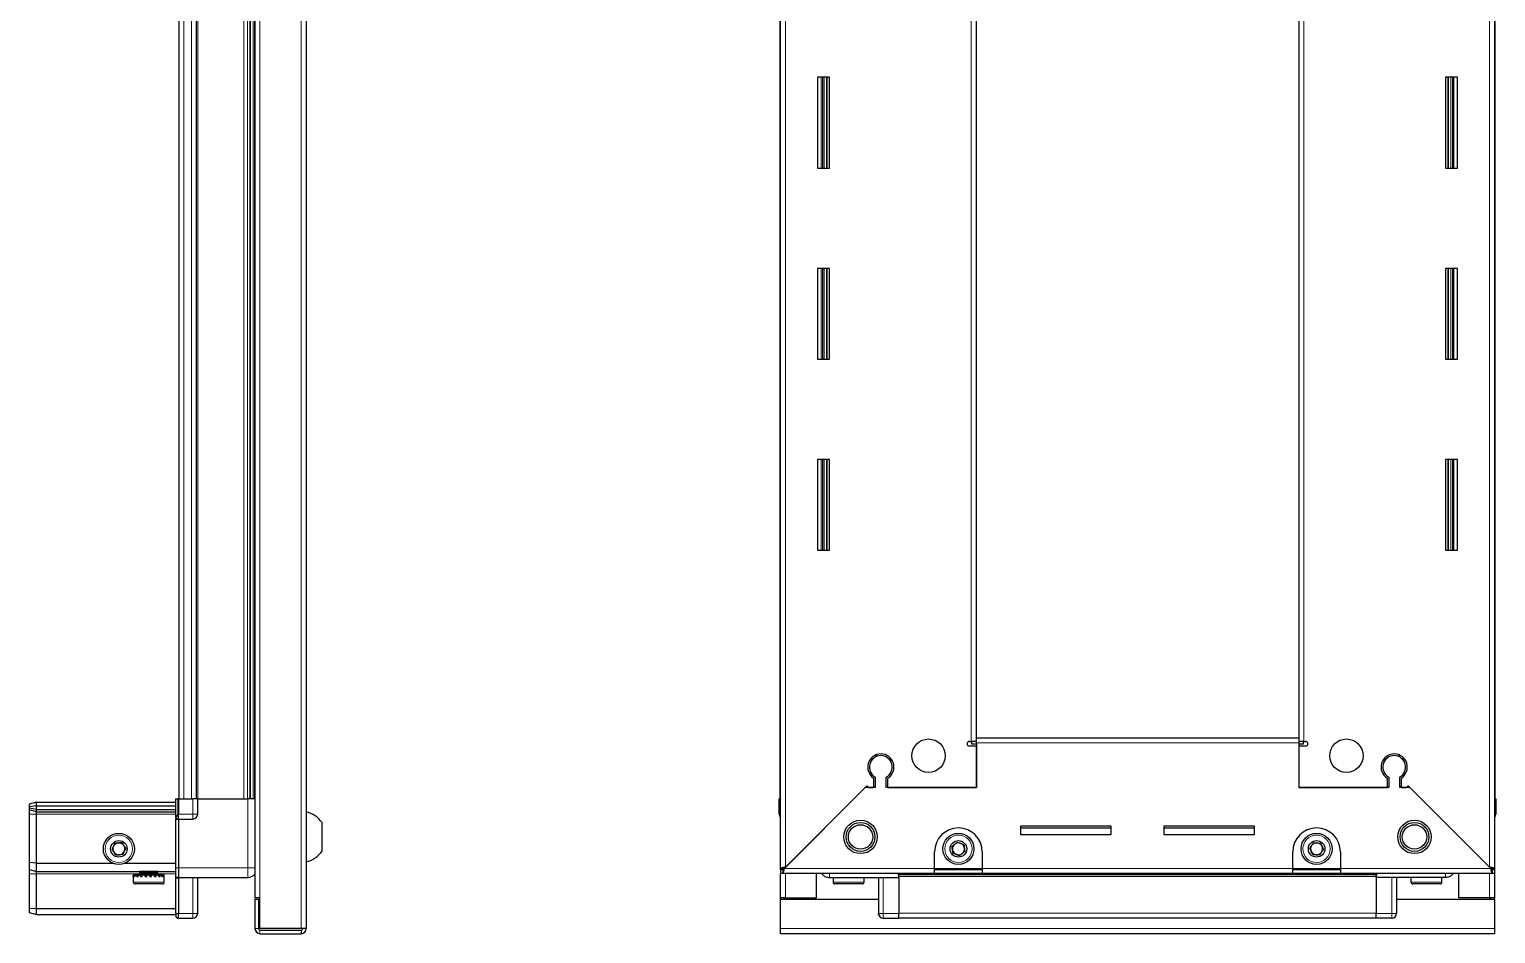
# Model space of a CAD drawing. Header units: millimetres. Extents: x 1770 to 5023, y -1476 to 1955.
# Drawn here: x 4333 to 4947, y 783 to 1162 of the extents above; entities that cross this region are included whole.
import ezdxf

# ---------------------------------------------------------------- set-up
doc = ezdxf.new("R2010")
doc.units = ezdxf.units.MM

msp = doc.modelspace()

# ---------------------------------------------------------------- linework, layer by layer
at = {"color": 8, "linetype": 'Continuous', "lineweight": 18}
for p, q in [((4447.17, 1779.99), (4447.17, 785.19)), ((4429.77, 1767.09), (4429.77, 798.09)), ((4649.97, 1754.24), (4649.97, 810.94)), ((4944.77, 810.94), (4944.77, 1754.24)), ((4397.92, 1725.59), (4397.92, 839.59)), ((4401.12, 1725.59), (4401.12, 839.59)), ((4403.77, 1725.59), (4403.77, 839.59)), ((4423.17, 839.59), (4423.17, 1725.59)), ((4424.59, 1725.59), (4424.59, 839.59)), ((4427.03, 839.59), (4427.03, 1725.59)), ((4727.77, 863.59), (4727.77, 1701.59)), ((4866.97, 1701.59), (4866.97, 863.59)), ((4664.87, 1141.59), (4664.87, 1103.59)), ((4666.1, 1141.59), (4666.1, 1103.59)), ((4928.63, 1103.59), (4928.63, 1141.59)), ((4929.87, 1103.59), (4929.87, 1141.59)), ((4664.87, 1061.59), (4664.87, 1023.59)), ((4666.1, 1061.59), (4666.1, 1023.59)), ((4928.63, 1023.59), (4928.63, 1061.59)), ((4929.87, 1023.59), (4929.87, 1061.59)), ((4664.87, 981.59), (4664.87, 943.59)), ((4666.1, 981.59), (4666.1, 943.59)), ((4928.63, 943.59), (4928.63, 981.59)), ((4929.87, 943.59), (4929.87, 981.59)), ((4864.87, 862.99), (4729.87, 862.99)), ((4395.77, 839.59), (4395.44, 839.59)), ((4401.77, 839.59), (4401.77, 833.09)), ((4424.77, 839.59), (4424.77, 810.59)), ((4336.27, 833.09), (4333.27, 833.09)), ((4336.27, 833.09), (4394.57, 833.09)), ((4395.77, 830.89), (4394.57, 830.89)), ((4395.77, 833.09), (4395.44, 833.09)), ((4395.77, 833.09), (4401.77, 833.09)), ((4403.77, 833.09), (4401.77, 833.09)), ((4401.77, 833.09), (4401.77, 831.09)), ((4647.87, 833.09), (4647.37, 833.09)), ((4946.87, 833.09), (4947.37, 833.09)), ((4333.27, 808.09), (4336.27, 808.09)), ((4336.27, 808.09), (4379.27, 808.09)), ((4389.77, 804.69), (4376.77, 804.69)), ((4387.27, 808.09), (4394.57, 808.09)), ((4395.77, 810.59), (4394.57, 810.59)), ((4395.77, 806.39), (4394.57, 806.39)), ((4395.77, 810.59), (4424.77, 810.59)), ((4401.77, 806.59), (4401.77, 791.59)), ((4649.47, 810.44), (4712.37, 810.44)), ((4649.97, 798.09), (4649.97, 808.34)), ((4674.17, 804.69), (4669.87, 804.69)), ((4682.87, 804.69), (4674.17, 804.69)), ((4690.87, 791.59), (4690.87, 806.59)), ((4697.37, 808.33), (4897.37, 808.33)), ((4697.37, 807.09), (4897.37, 807.09)), ((4732.37, 810.44), (4712.37, 810.44)), ((4732.37, 810.44), (4862.37, 810.44)), ((4882.37, 810.44), (4862.37, 810.44)), ((4882.37, 810.44), (4945.27, 810.44)), ((4903.87, 791.59), (4903.87, 806.59)), ((4919.84, 804.69), (4911.87, 804.69)), ((4924.87, 804.69), (4919.84, 804.69)), ((4944.77, 808.34), (4944.77, 798.09)), ((4649.97, 797.59), (4649.97, 798.09)), ((4944.77, 798.09), (4944.77, 797.59)), ((4395.77, 791.59), (4394.57, 791.59)), ((4395.77, 791.59), (4401.77, 791.59)), ((4401.77, 791.59), (4403.77, 791.59)), ((4401.77, 791.59), (4401.77, 789.59)), ((4688.87, 791.59), (4690.87, 791.59)), ((4690.87, 789.59), (4690.87, 791.59)), ((4697.37, 791.59), (4690.87, 791.59)), ((4697.37, 791.74), (4897.37, 791.74)), ((4897.37, 791.59), (4903.87, 791.59)), ((4905.87, 791.59), (4903.87, 791.59)), ((4903.87, 789.59), (4903.87, 791.59)), ((4429.27, 785.19), (4427.77, 785.19)), ((4429.87, 784.59), (4429.87, 783.09)), ((4946.87, 785.19), (4647.87, 785.19))]:
    msp.add_line(p, q, dxfattribs=at)
at = {"color": 7, "linetype": 'Continuous', "lineweight": 25}
for p, q in [((4449.27, 1779.99), (4449.27, 785.19)), ((4427.67, 1767.09), (4427.67, 798.09)), ((4647.87, 810.34), (4647.87, 1754.84)), ((4946.87, 1754.84), (4946.87, 810.34)), ((4395.92, 1725.59), (4395.92, 839.59)), ((4403.12, 1725.59), (4403.12, 839.59)), ((4425.79, 839.59), (4425.79, 1725.59)), ((4425.83, 839.59), (4425.83, 1725.59)), ((4427.62, 1725.59), (4427.62, 839.59)), ((4647.52, 1725.59), (4647.52, 839.59)), ((4947.22, 839.59), (4947.22, 1725.59)), ((4729.87, 865.09), (4729.87, 1700.09)), ((4864.87, 1700.09), (4864.87, 865.09)), ((4668.37, 1141.59), (4663.37, 1141.59)), ((4663.37, 1141.59), (4663.37, 1103.59)), ((4665.52, 1103.59), (4665.52, 1141.59)), ((4667.31, 1103.59), (4667.31, 1141.59)), ((4667.34, 1103.59), (4667.34, 1141.59)), ((4668.37, 1103.59), (4668.37, 1141.59)), ((4926.37, 1141.59), (4926.37, 1103.59)), ((4931.37, 1141.59), (4926.37, 1141.59)), ((4927.39, 1141.59), (4927.39, 1103.59)), ((4927.42, 1141.59), (4927.42, 1103.59)), ((4929.22, 1141.59), (4929.22, 1103.59)), ((4931.37, 1103.59), (4931.37, 1141.59)), ((4663.37, 1103.59), (4668.37, 1103.59)), ((4926.37, 1103.59), (4931.37, 1103.59)), ((4668.37, 1061.59), (4663.37, 1061.59)), ((4663.37, 1061.59), (4663.37, 1023.59)), ((4665.52, 1023.59), (4665.52, 1061.59)), ((4667.31, 1023.59), (4667.31, 1061.59)), ((4667.34, 1023.59), (4667.34, 1061.59)), ((4668.37, 1023.59), (4668.37, 1061.59)), ((4926.37, 1061.59), (4926.37, 1023.59)), ((4931.37, 1061.59), (4926.37, 1061.59)), ((4927.39, 1061.59), (4927.39, 1023.59)), ((4927.42, 1061.59), (4927.42, 1023.59)), ((4929.22, 1061.59), (4929.22, 1023.59)), ((4931.37, 1023.59), (4931.37, 1061.59)), ((4663.37, 1023.59), (4668.37, 1023.59)), ((4926.37, 1023.59), (4931.37, 1023.59)), ((4668.37, 981.59), (4663.37, 981.59)), ((4663.37, 981.59), (4663.37, 943.59)), ((4665.52, 943.59), (4665.52, 981.59)), ((4667.31, 943.59), (4667.31, 981.59)), ((4667.34, 943.59), (4667.34, 981.59)), ((4668.37, 943.59), (4668.37, 981.59)), ((4926.37, 981.59), (4926.37, 943.59)), ((4931.37, 981.59), (4926.37, 981.59)), ((4927.39, 981.59), (4927.39, 943.59)), ((4927.42, 981.59), (4927.42, 943.59)), ((4929.22, 981.59), (4929.22, 943.59)), ((4931.37, 943.59), (4931.37, 981.59)), ((4663.37, 943.59), (4668.37, 943.59)), ((4926.37, 943.59), (4931.37, 943.59)), ((4727.02, 863.59), (4727.77, 863.59)), ((4729.87, 861.59), (4727.02, 861.59)), ((4729.87, 863.59), (4727.77, 863.59)), ((4727.87, 863.59), (4727.87, 862.59)), ((4727.87, 862.59), (4729.87, 862.59)), ((4729.87, 862.99), (4729.87, 865.09)), ((4729.87, 865.09), (4864.87, 865.09)), ((4729.87, 862.99), (4729.87, 844.34)), ((4729.87, 844.34), (4729.87, 861.59)), ((4864.87, 865.09), (4864.87, 862.99)), ((4866.97, 863.59), (4864.87, 863.59)), ((4864.87, 862.99), (4864.87, 844.34)), ((4864.87, 862.59), (4866.87, 862.59)), ((4864.87, 861.59), (4864.87, 844.34)), ((4867.72, 861.59), (4864.87, 861.59)), ((4866.87, 862.59), (4866.87, 863.59)), ((4866.97, 863.59), (4867.72, 863.59)), ((4687.87, 857.97), (4687.87, 857.21)), ((4906.87, 857.97), (4906.87, 857.21)), ((4686.87, 848.23), (4686.87, 844.34)), ((4687.57, 848.63), (4687.57, 844.34)), ((4692.17, 844.34), (4692.17, 848.63)), ((4692.87, 844.34), (4692.87, 848.23)), ((4901.87, 848.23), (4901.87, 844.34)), ((4902.57, 848.63), (4902.57, 844.34)), ((4907.17, 844.34), (4907.17, 848.63)), ((4907.87, 844.34), (4907.87, 848.23)), ((4683.37, 844.34), (4649.47, 810.44)), ((4649.97, 810.94), (4684.07, 845.04)), ((4687.57, 844.34), (4683.37, 844.34)), ((4684.07, 845.04), (4684.77, 844.34)), ((4684.77, 844.34), (4686.87, 844.34)), ((4729.87, 844.34), (4692.17, 844.34)), ((4692.87, 844.34), (4729.87, 844.34)), ((4864.87, 844.34), (4901.87, 844.34)), ((4902.57, 844.34), (4864.87, 844.34)), ((4911.37, 844.34), (4907.17, 844.34)), ((4907.87, 844.34), (4909.97, 844.34)), ((4909.97, 844.34), (4910.67, 845.04)), ((4910.67, 845.04), (4944.77, 810.94)), ((4945.27, 810.44), (4911.37, 844.34)), ((4336.27, 838.09), (4333.27, 837.29)), ((4333.27, 837.29), (4333.27, 836.14)), ((4336.27, 836.59), (4333.27, 836.14)), ((4333.27, 836.14), (4333.27, 835.64)), ((4336.27, 835.09), (4333.27, 835.64)), ((4333.27, 835.64), (4333.27, 834.9)), ((4336.27, 836.59), (4336.27, 838.09)), ((4336.27, 838.09), (4394.57, 838.09)), ((4336.27, 835.09), (4336.27, 836.59)), ((4336.27, 836.59), (4394.57, 836.59)), ((4394.57, 831.77), (4394.57, 839.59)), ((4394.57, 839.59), (4395.44, 839.59)), ((4395.44, 839.59), (4395.44, 839.59)), ((4395.44, 839.59), (4395.44, 833.09)), ((4395.77, 839.59), (4395.44, 839.59)), ((4395.77, 839.59), (4395.77, 833.09)), ((4395.77, 839.59), (4395.77, 839.59)), ((4395.77, 839.59), (4401.77, 839.59)), ((4395.77, 839.59), (4395.77, 833.09)), ((4403.77, 839.59), (4401.77, 839.59)), ((4403.77, 833.09), (4403.77, 839.59)), ((4403.77, 839.59), (4424.77, 839.59)), ((4647.36, 833.09), (4647.36, 839.59)), ((4647.36, 839.59), (4647.37, 839.59)), ((4647.37, 839.59), (4647.37, 839.59)), ((4647.37, 839.59), (4647.37, 833.09)), ((4647.86, 839.59), (4647.37, 839.59)), ((4946.87, 839.59), (4947.37, 839.59)), ((4947.37, 839.59), (4947.37, 839.59)), ((4947.37, 833.09), (4947.37, 839.59)), ((4947.37, 839.59), (4947.37, 833.09)), ((4336.27, 834.09), (4333.27, 834.9)), ((4333.27, 834.9), (4333.27, 833.09)), ((4333.27, 833.09), (4333.27, 812.93)), ((4336.27, 835.09), (4394.57, 835.09)), ((4336.27, 834.09), (4336.27, 835.09)), ((4336.27, 834.09), (4394.57, 834.09)), ((4336.27, 833.09), (4336.27, 834.09)), ((4336.27, 812.59), (4336.27, 833.09)), ((4394.57, 831.77), (4394.57, 831.09)), ((4395.77, 831.09), (4394.57, 831.09)), ((4394.57, 830.89), (4394.57, 831.09)), ((4394.57, 810.59), (4394.57, 830.89)), ((4395.77, 831.09), (4395.77, 833.09)), ((4395.77, 831.09), (4395.77, 830.89)), ((4395.77, 831.09), (4401.77, 831.09)), ((4395.77, 830.89), (4395.77, 810.59)), ((4455.87, 817.59), (4455.87, 829.59)), ((4647.86, 831.77), (4647.86, 831.77)), ((4786.37, 828.09), (4748.37, 828.09)), ((4748.37, 828.09), (4748.37, 824.59)), ((4748.37, 827.34), (4786.37, 827.34)), ((4748.37, 824.59), (4786.37, 824.59)), ((4786.37, 824.59), (4786.37, 828.09)), ((4846.37, 828.09), (4808.37, 828.09)), ((4808.37, 828.09), (4808.37, 824.59)), ((4808.37, 827.34), (4846.37, 827.34)), ((4808.37, 824.59), (4846.37, 824.59)), ((4846.37, 824.59), (4846.37, 828.09)), ((4712.37, 810.44), (4712.37, 817.34)), ((4732.37, 817.34), (4732.37, 810.44)), ((4862.37, 810.44), (4862.37, 817.34)), ((4882.37, 817.34), (4882.37, 810.44)), ((4336.27, 812.59), (4333.27, 812.93)), ((4333.27, 812.93), (4333.27, 809.9)), ((4336.27, 812.59), (4368.27, 812.59)), ((4336.27, 809.09), (4336.27, 812.59)), ((4373.27, 812.59), (4394.57, 812.59)), ((4333.27, 809.9), (4336.27, 809.09)), ((4333.27, 809.9), (4333.27, 808.09)), ((4333.27, 808.09), (4333.27, 793.75)), ((4336.27, 809.09), (4394.57, 809.09)), ((4336.27, 808.09), (4336.27, 809.09)), ((4336.27, 793.59), (4336.27, 808.09)), ((4376.77, 807.59), (4376.77, 804.69)), ((4376.79, 807.59), (4376.77, 807.59)), ((4376.79, 807.09), (4376.79, 807.59)), ((4376.89, 807.59), (4376.79, 807.59)), ((4376.79, 807.09), (4376.89, 807.09)), ((4376.89, 807.09), (4376.89, 807.59)), ((4377.26, 807.59), (4376.89, 807.59)), ((4377.26, 807.09), (4377.26, 807.59)), ((4377.58, 807.59), (4377.26, 807.59)), ((4377.26, 807.09), (4377.58, 807.09)), ((4377.58, 807.09), (4377.58, 807.59)), ((4378.32, 807.59), (4377.58, 807.59)), ((4378.32, 807.09), (4378.32, 807.59)), ((4378.83, 807.59), (4378.32, 807.59)), ((4378.32, 807.09), (4378.83, 807.09)), ((4378.83, 807.09), (4378.83, 807.59)), ((4379.86, 807.59), (4378.83, 807.59)), ((4378.87, 807.69), (4378.87, 807.59)), ((4387.67, 807.69), (4378.87, 807.69)), ((4379.27, 809.09), (4379.27, 809.06)), ((4379.27, 809.06), (4379.96, 808.58)), ((4387.27, 809.06), (4379.27, 809.06)), ((4379.96, 808.58), (4379.27, 808.09)), ((4387.27, 808.09), (4379.27, 808.09)), ((4379.86, 807.09), (4379.86, 807.59)), ((4380.51, 807.59), (4379.86, 807.59)), ((4379.86, 807.09), (4380.51, 807.09)), ((4386.58, 808.58), (4379.96, 808.58)), ((4380.51, 807.09), (4380.51, 807.59)), ((4381.74, 807.59), (4380.51, 807.59)), ((4381.74, 807.09), (4381.74, 807.59)), ((4382.23, 807.59), (4381.74, 807.59)), ((4381.74, 807.09), (4382.46, 807.09)), ((4382.23, 807.09), (4382.23, 807.59)), ((4382.46, 807.09), (4382.46, 807.59)), ((4383.76, 807.59), (4382.46, 807.59)), ((4383.76, 807.09), (4383.76, 807.59)), ((4383.76, 807.09), (4384.49, 807.09)), ((4384.1, 807.09), (4384.1, 807.59)), ((4384.49, 807.59), (4384.1, 807.59)), ((4384.49, 807.09), (4384.49, 807.59)), ((4385.74, 807.59), (4384.49, 807.59)), ((4385.74, 807.09), (4385.74, 807.59)), ((4386.41, 807.59), (4385.74, 807.59)), ((4385.74, 807.09), (4386.41, 807.09)), ((4386.41, 807.09), (4386.41, 807.59)), ((4387.48, 807.59), (4386.41, 807.59)), ((4386.58, 808.58), (4387.27, 809.06)), ((4387.27, 808.09), (4386.58, 808.58)), ((4387.27, 809.06), (4387.27, 809.09)), ((4387.48, 807.09), (4387.48, 807.59)), ((4388.01, 807.59), (4387.48, 807.59)), ((4387.48, 807.09), (4388.01, 807.09)), ((4387.67, 807.59), (4387.67, 807.69)), ((4388.01, 807.09), (4388.01, 807.59)), ((4388.8, 807.59), (4388.01, 807.59)), ((4388.8, 807.09), (4388.8, 807.59)), ((4389.15, 807.59), (4388.8, 807.59)), ((4388.8, 807.09), (4389.15, 807.09)), ((4389.15, 807.09), (4389.15, 807.59)), ((4389.59, 807.59), (4389.15, 807.59)), ((4389.59, 807.09), (4389.59, 807.59)), ((4389.72, 807.59), (4389.59, 807.59)), ((4389.59, 807.09), (4389.72, 807.09)), ((4389.72, 807.09), (4389.72, 807.59)), ((4389.77, 807.59), (4389.72, 807.59)), ((4389.77, 804.69), (4389.77, 807.59)), ((4394.57, 806.59), (4394.57, 810.59)), ((4395.77, 806.59), (4394.57, 806.59)), ((4394.57, 806.39), (4394.57, 806.59)), ((4394.57, 791.59), (4394.57, 806.39)), ((4395.77, 810.59), (4395.77, 806.59)), ((4395.77, 806.59), (4395.77, 806.39)), ((4395.77, 806.59), (4424.77, 806.59)), ((4395.77, 806.39), (4395.77, 791.59)), ((4395.77, 806.39), (4395.77, 791.59)), ((4403.77, 791.59), (4403.77, 806.59)), ((4647.87, 809.84), (4647.87, 810.34)), ((4649.37, 810.34), (4647.87, 810.34)), ((4647.87, 809.84), (4647.87, 808.34)), ((4648.87, 809.84), (4647.87, 809.84)), ((4647.87, 798.09), (4647.87, 808.34)), ((4648.87, 808.34), (4647.87, 808.34)), ((4648.87, 809.84), (4648.87, 808.34)), ((4712.37, 808.34), (4648.87, 808.34)), ((4662.87, 798.09), (4662.87, 808.34)), ((4668.37, 806.59), (4697.37, 806.59)), ((4669.87, 806.59), (4669.87, 804.69)), ((4682.87, 804.69), (4682.87, 806.59)), ((4688.87, 806.59), (4688.87, 791.59)), ((4695.87, 806.66), (4695.87, 806.59)), ((4697.37, 806.63), (4697.29, 808.34)), ((4897.37, 807.74), (4697.37, 807.74)), ((4697.37, 806.59), (4697.37, 807.09)), ((4697.37, 806.59), (4697.37, 791.59)), ((4712.37, 808.34), (4712.37, 810.44)), ((4732.37, 809.84), (4712.37, 809.84)), ((4732.37, 808.34), (4712.37, 808.34)), ((4732.37, 810.44), (4732.37, 808.34)), ((4862.37, 808.34), (4732.37, 808.34)), ((4862.37, 808.34), (4862.37, 810.44)), ((4882.37, 809.84), (4862.37, 809.84)), ((4882.37, 808.34), (4862.37, 808.34)), ((4882.37, 810.44), (4882.37, 808.34)), ((4945.87, 808.34), (4882.37, 808.34)), ((4897.44, 808.34), (4897.37, 806.63)), ((4897.37, 806.59), (4897.37, 807.09)), ((4926.37, 806.59), (4897.37, 806.59)), ((4897.37, 806.59), (4897.37, 791.59)), ((4905.87, 806.59), (4905.87, 791.59)), ((4911.87, 806.59), (4911.87, 804.69)), ((4924.87, 804.69), (4924.87, 806.59)), ((4931.87, 798.09), (4931.87, 808.34)), ((4945.37, 810.34), (4946.87, 810.34)), ((4945.87, 809.84), (4945.87, 808.34)), ((4946.87, 809.84), (4945.87, 809.84)), ((4946.87, 808.34), (4945.87, 808.34)), ((4946.87, 810.34), (4946.87, 809.84)), ((4946.87, 809.84), (4946.87, 808.34)), ((4946.87, 808.34), (4946.87, 798.09)), ((4388.97, 803.89), (4377.57, 803.89)), ((4674.44, 803.89), (4670.67, 803.89)), ((4682.07, 803.89), (4674.44, 803.89)), ((4919.66, 803.89), (4912.67, 803.89)), ((4924.07, 803.89), (4919.66, 803.89)), ((4333.27, 793.75), (4336.27, 793.59)), ((4333.27, 793.75), (4333.27, 791.9)), ((4336.27, 793.59), (4394.57, 793.59)), ((4336.27, 791.09), (4336.27, 793.59)), ((4429.77, 798.09), (4427.67, 798.09)), ((4427.77, 797.59), (4427.77, 785.19)), ((4427.77, 797.59), (4429.27, 797.59)), ((4429.27, 797.59), (4429.27, 785.19)), ((4429.77, 785.19), (4429.77, 798.09)), ((4649.97, 798.09), (4647.87, 798.09)), ((4647.87, 797.59), (4647.87, 798.09)), ((4647.87, 785.19), (4647.87, 797.59)), ((4647.87, 797.59), (4688.87, 797.59)), ((4649.37, 797.59), (4649.37, 798.09)), ((4649.97, 798.09), (4662.87, 798.09)), ((4905.87, 797.59), (4946.87, 797.59)), ((4944.77, 798.09), (4931.87, 798.09)), ((4946.87, 798.09), (4944.77, 798.09)), ((4945.37, 797.59), (4945.37, 798.09)), ((4946.87, 797.59), (4946.87, 798.09)), ((4946.87, 797.59), (4946.87, 785.19)), ((4333.27, 791.9), (4336.27, 791.09)), ((4336.27, 791.09), (4394.57, 791.09)), ((4394.57, 791.59), (4394.57, 790.09)), ((4394.57, 790.09), (4395.44, 789.59)), ((4395.77, 789.59), (4395.44, 789.59)), ((4395.77, 789.59), (4395.77, 791.59)), ((4395.77, 789.59), (4401.77, 789.59)), ((4688.87, 791.59), (4688.87, 791.59)), ((4690.87, 789.59), (4697.37, 789.59)), ((4690.87, 789.59), (4697.37, 789.59)), ((4697.37, 789.59), (4697.37, 791.59)), ((4697.37, 789.74), (4897.37, 789.74)), ((4697.37, 789.59), (4697.37, 789.59)), ((4897.37, 789.59), (4897.37, 791.59)), ((4903.87, 789.59), (4897.37, 789.59)), ((4897.37, 789.59), (4897.37, 789.59)), ((4897.37, 789.59), (4897.37, 789.59)), ((4903.87, 789.59), (4897.37, 789.59)), ((4905.19, 790.09), (4905.19, 790.09)), ((4447.17, 785.19), (4429.77, 785.19)), ((4429.87, 784.59), (4447.17, 784.59)), ((4429.87, 783.09), (4447.17, 783.09)), ((4449.27, 785.19), (4447.17, 785.19)), ((4447.17, 784.59), (4447.17, 783.09)), ((4647.87, 783.09), (4647.87, 785.19)), ((4946.87, 783.09), (4647.87, 783.09)), ((4946.87, 785.19), (4946.87, 783.09))]:
    msp.add_line(p, q, dxfattribs=at)
at = {"color": 7, "linetype": 'Continuous', "lineweight": 25, "flags": 128}
msp.add_lwpolyline([(4689.01, 790.84), (4688.9, 791.2), (4688.87, 791.59)], dxfattribs=at)
at = {"color": 7, "linetype": 'Continuous', "lineweight": 25}
for centre, radius in [((4709.87, 857.59), 7), ((4884.87, 857.59), 7), ((4681.37, 823.59), 7), ((4681.37, 823.59), 6.03), ((4913.37, 823.59), 7), ((4913.37, 823.59), 6.03), ((4370.77, 818.59), 6.5), ((4681.37, 823.59), 5.1), ((4722.37, 818.59), 6.5), ((4872.37, 818.59), 6.5), ((4913.37, 823.59), 5.1), ((4370.77, 818.59), 3.46), ((4722.37, 818.59), 3.46), ((4872.37, 818.59), 3.46)]:
    msp.add_circle(centre, radius, dxfattribs=at)
at = {"color": 8, "linetype": 'Continuous', "lineweight": 18}
for centre in [(4370.77, 818.59), (4722.37, 818.59), (4872.37, 818.59)]:
    msp.add_circle(centre, 5.7, dxfattribs=at)
at = {"color": 7, "linetype": 'Continuous', "lineweight": 25}
for centre, radius, start, end in [((4727.02, 862.59), 1, 90, 270), ((4867.72, 862.59), 1, 270, 90), ((4689.87, 852.84), 5.5, 303.05573, 236.94427), ((4689.87, 852.84), 4.8, 298.63099, 241.36901), ((4904.87, 852.84), 5.5, 303.05573, 236.94427), ((4904.87, 852.84), 4.8, 298.63099, 241.36901), ((4401.77, 833.09), 2, 270, 0), ((4446.25, 822.57), 11.91, 36.1266, 75.29965), ((4649.36, 833.09), 2, 180, 199.56674), ((4649.37, 833.09), 2, 180, 221.39416), ((4649.36, 833.09), 2, 213.78451, 221.40962), ((4945.37, 833.09), 2, 318.57492, 360), ((4945.37, 833.09), 2, 318.59038, 0), ((4722.37, 817.34), 10, 90, 180), ((4722.37, 817.34), 10, 0, 90), ((4872.37, 817.34), 10, 90, 180), ((4872.37, 817.34), 10, 0, 90), ((4370.77, 818.59), 2.5, 155.91157, 215.91157), ((4370.77, 818.59), 2.5, 95.91157, 155.91157), ((4370.77, 818.59), 2.5, 215.91157, 275.91157), ((4370.77, 818.59), 2.5, 35.91157, 95.91157), ((4370.77, 818.59), 2.5, 275.91157, 335.91157), ((4370.77, 818.59), 2.5, 335.91157, 35.91157), ((4446.25, 824.62), 11.91, 284.70035, 323.8734), ((4722.37, 818.59), 2.5, 127.47401, 187.47401), ((4722.37, 818.59), 2.5, 187.47401, 247.47401), ((4722.37, 818.59), 2.5, 67.47401, 127.47401), ((4722.37, 818.59), 2.5, 7.47401, 67.47401), ((4722.37, 818.59), 2.5, 307.47401, 7.47401), ((4872.37, 818.59), 2.5, 147.04236, 207.04236), ((4872.37, 818.59), 2.5, 207.04236, 267.04236), ((4872.37, 818.59), 2.5, 87.04236, 147.04236), ((4872.37, 818.59), 2.5, 267.04236, 327.04236), ((4872.37, 818.59), 2.5, 27.04236, 87.04236), ((4872.37, 818.59), 2.5, 327.04236, 27.04236), ((4722.37, 818.59), 2.5, 247.47401, 307.47401), ((4377.57, 804.69), 0.8, 180, 270), ((4378.87, 808.09), 0.4, 270, 360), ((4387.67, 808.09), 0.4, 180, 270), ((4388.97, 804.69), 0.8, 270, 360), ((4670.67, 804.69), 0.8, 180, 270), ((4682.07, 804.69), 0.8, 270, 360), ((4688.67, 806.39), 0.2, 0, 90), ((4906.07, 806.39), 0.2, 90, 180), ((4912.67, 804.69), 0.8, 180, 270), ((4924.07, 804.69), 0.8, 270, 360), ((4401.77, 791.59), 2, 270, 0), ((4690.87, 791.59), 2, 180, 270), ((4903.87, 791.59), 2, 270, 0), ((4903.87, 791.59), 2, 270, 288.58003), ((4903.87, 791.59), 2, 303.94202, 311.40962), ((4429.87, 785.19), 2.1, 180, 270), ((4429.87, 785.19), 0.6, 180, 270), ((4447.17, 785.19), 2.1, 270, 0), ((4447.17, 785.19), 0.6, 270, 0)]:
    msp.add_arc(centre, radius, start, end, dxfattribs=at)
msp.add_ellipse((4391.97, 833.09), major_axis=(3.46, 0), ratio=0.57735, start_param=5.560451, end_param=6.283185, dxfattribs=at)
for points, knots in [([(4427.62, 839.59), (4427.58, 839.59), (4427.36, 839.59), (4426.64, 839.59), (4425.68, 839.59), (4425.03, 839.59), (4424.77, 839.59)], [0, 0, 0, 0, 0.071707, 0.420979, 0.770251, 1, 1, 1, 1]), ([(4367.9, 818.3), (4368.11, 818.77), (4368.5, 819.65), (4368.89, 820.52), (4369.08, 820.93)], [0, 0, 0, 0, 0.534686, 1, 1, 1, 1]), ([(4369.59, 815.96), (4369.29, 816.38), (4368.72, 817.16), (4368.16, 817.93), (4367.9, 818.3)], [0, 0, 0, 0, 0.534686, 1, 1, 1, 1]), ([(4369.08, 820.93), (4369.42, 820.97), (4370.24, 821.05), (4371.23, 821.15), (4371.82, 821.22), (4371.95, 821.23)], [0, 0, 0, 0, 0.3629006, 0.8668753, 1, 1, 1, 1]), ([(4371.95, 821.23), (4372.25, 820.81), (4372.82, 820.03), (4373.38, 819.25), (4373.64, 818.89)], [0, 0, 0, 0, 0.534686, 1, 1, 1, 1]), ([(4373.64, 818.89), (4373.43, 818.42), (4373.04, 817.54), (4372.64, 816.66), (4372.46, 816.26)], [0, 0, 0, 0, 0.5346859, 1, 1, 1, 1]), ([(4719.7, 819.7), (4719.8, 819.78), (4720.27, 820.14), (4721.06, 820.75), (4721.72, 821.25), (4721.99, 821.46)], [0, 0, 0, 0, 0.133125, 0.637099, 1, 1, 1, 1]), ([(4720.07, 816.84), (4720.01, 817.35), (4719.88, 818.31), (4719.76, 819.26), (4719.7, 819.7)], [0, 0, 0, 0, 0.534686, 1, 1, 1, 1]), ([(4722.74, 815.73), (4722.26, 815.93), (4721.37, 816.3), (4720.49, 816.67), (4720.07, 816.84)], [0, 0, 0, 0, 0.534686, 1, 1, 1, 1]), ([(4721.99, 821.46), (4722.47, 821.26), (4723.36, 820.89), (4724.24, 820.52), (4724.66, 820.35)], [0, 0, 0, 0, 0.534686, 1, 1, 1, 1]), ([(4725.03, 817.49), (4724.76, 817.28), (4724.1, 816.78), (4723.31, 816.17), (4722.84, 815.81), (4722.74, 815.73)], [0, 0, 0, 0, 0.362901, 0.866875, 1, 1, 1, 1]), ([(4724.66, 820.35), (4724.72, 819.84), (4724.85, 818.88), (4724.97, 817.93), (4725.03, 817.49)], [0, 0, 0, 0, 0.534686, 1, 1, 1, 1]), ([(4869.48, 818.74), (4869.76, 819.18), (4870.29, 819.98), (4870.81, 820.79), (4871.05, 821.16)], [0, 0, 0, 0, 0.534686, 1, 1, 1, 1]), ([(4870.79, 816.17), (4870.56, 816.63), (4870.12, 817.49), (4869.69, 818.34), (4869.48, 818.74)], [0, 0, 0, 0, 0.5346859, 1, 1, 1, 1]), ([(4871.05, 821.16), (4871.18, 821.16), (4871.78, 821.13), (4872.77, 821.08), (4873.59, 821.03), (4873.94, 821.02)], [0, 0, 0, 0, 0.133125, 0.637099, 1, 1, 1, 1]), ([(4875.25, 818.44), (4874.97, 818.01), (4874.44, 817.2), (4873.92, 816.4), (4873.68, 816.02)], [0, 0, 0, 0, 0.534686, 1, 1, 1, 1]), ([(4873.94, 821.02), (4874.17, 820.56), (4874.61, 819.7), (4875.04, 818.84), (4875.25, 818.44)], [0, 0, 0, 0, 0.534686, 1, 1, 1, 1]), ([(4372.46, 816.26), (4372.34, 816.24), (4371.74, 816.18), (4370.75, 816.08), (4369.93, 815.99), (4369.59, 815.96)], [0, 0, 0, 0, 0.133125, 0.637099, 1, 1, 1, 1]), ([(4649.97, 810.94), (4649.71, 810.9), (4649.22, 810.81), (4648.58, 810.67), (4648.11, 810.54), (4647.89, 810.43), (4647.87, 810.37), (4647.87, 810.34)], [0, 0, 0, 0, 0.230255, 0.448522, 0.666786, 0.88505, 1, 1, 1, 1]), ([(4873.68, 816.02), (4873.33, 816.04), (4872.51, 816.08), (4871.52, 816.13), (4870.92, 816.16), (4870.79, 816.17)], [0, 0, 0, 0, 0.362901, 0.866875, 1, 1, 1, 1]), ([(4946.87, 810.34), (4946.84, 810.39), (4946.79, 810.48), (4946.39, 810.61), (4945.84, 810.74), (4945.26, 810.85), (4944.89, 810.92), (4944.77, 810.94)], [0, 0, 0, 0, 0.230255, 0.448522, 0.666786, 0.88505, 1, 1, 1, 1]), ([(4424.77, 806.59), (4425.21, 806.64), (4425.89, 806.71), (4426.7, 807.15), (4427.26, 807.59), (4427.53, 807.96), (4427.67, 808.14)], [0, 0, 0, 0, 0.384298, 0.591173, 0.802437, 1, 1, 1, 1]), ([(4648.87, 808.34), (4648.91, 808.37), (4649, 808.42), (4649.13, 808.82), (4649.27, 809.37), (4649.38, 809.95), (4649.44, 810.32), (4649.47, 810.44)], [0, 0, 0, 0, 0.2302553, 0.4485219, 0.6667858, 0.8850496, 1, 1, 1, 1]), ([(4665.15, 808.34), (4665.27, 808.14), (4665.66, 807.49), (4666.81, 806.78), (4667.85, 806.66), (4668.37, 806.59)], [0, 0, 0, 0, 0.1822499, 0.5911249, 1, 1, 1, 1]), ([(4697.37, 806.59), (4697.37, 806.63), (4697.37, 806.71), (4697.37, 807.33), (4697.37, 807.89), (4697.37, 808.26), (4697.37, 808.27)], [0, 0, 0, 0, 0.330267, 0.660534, 0.990802, 1, 1, 1, 1]), ([(4897.37, 806.59), (4897.37, 806.63), (4897.37, 806.71), (4897.37, 807.33), (4897.37, 807.89), (4897.37, 808.26), (4897.37, 808.27)], [0, 0, 0, 0, 0.330267, 0.660534, 0.990802, 1, 1, 1, 1]), ([(4929.58, 808.34), (4929.46, 808.14), (4929.07, 807.49), (4927.92, 806.78), (4926.88, 806.66), (4926.37, 806.59)], [0, 0, 0, 0, 0.18225, 0.591125, 1, 1, 1, 1]), ([(4945.27, 810.44), (4945.31, 810.19), (4945.4, 809.7), (4945.53, 809.06), (4945.67, 808.59), (4945.78, 808.37), (4945.84, 808.35), (4945.87, 808.34)], [0, 0, 0, 0, 0.230255, 0.448522, 0.666786, 0.88505, 1, 1, 1, 1])]:
    msp.add_open_spline(points, degree=3, knots=knots, dxfattribs=at)
for points in [[(4649.97, 810.94), (4649.89, 810.89), (4649.73, 810.79), (4649.53, 810.64), (4649.39, 810.49), (4649.37, 810.39), (4649.37, 810.34)], [(4945.37, 810.34), (4945.36, 810.39), (4945.34, 810.49), (4945.2, 810.64), (4945, 810.79), (4944.84, 810.89), (4944.77, 810.94)], [(4648.87, 809.84), (4648.92, 809.85), (4649.02, 809.87), (4649.17, 810.01), (4649.32, 810.21), (4649.42, 810.36), (4649.47, 810.44)], [(4945.27, 810.44), (4945.32, 810.36), (4945.42, 810.21), (4945.57, 810.01), (4945.72, 809.87), (4945.82, 809.85), (4945.87, 809.84)]]:
    msp.add_open_spline(points, degree=3, dxfattribs=at)
at = {"color": 8, "linetype": 'Continuous', "lineweight": 18}
for points, knots in [([(4424.77, 810.59), (4425.21, 810.59), (4425.89, 810.59), (4426.7, 810.59), (4427.26, 810.59), (4427.53, 810.59), (4427.67, 810.59)], [0, 0, 0, 0, 0.3842982, 0.5911726, 0.8024372, 1, 1, 1, 1]), ([(4668.37, 806.59), (4668.37, 806.64), (4668.37, 806.71), (4668.37, 807.15), (4668.37, 807.6), (4668.37, 808.02), (4668.37, 808.29), (4668.37, 808.34)], [0, 0, 0, 0, 0.3597529, 0.5534142, 0.7511852, 0.9489563, 1, 1, 1, 1]), ([(4926.37, 806.59), (4926.37, 806.64), (4926.37, 806.71), (4926.37, 807.15), (4926.37, 807.6), (4926.37, 808.02), (4926.37, 808.29), (4926.37, 808.34)], [0, 0, 0, 0, 0.359753, 0.553414, 0.751185, 0.948956, 1, 1, 1, 1])]:
    msp.add_open_spline(points, degree=3, knots=knots, dxfattribs=at)
msp.add_open_spline([(4424.77, 810.59), (4424.77, 810.07), (4424.77, 809.02), (4424.77, 807.7), (4424.77, 806.77), (4424.77, 806.65), (4424.77, 806.59)], degree=3, dxfattribs=at)

doc.saveas('drawing.dxf')
